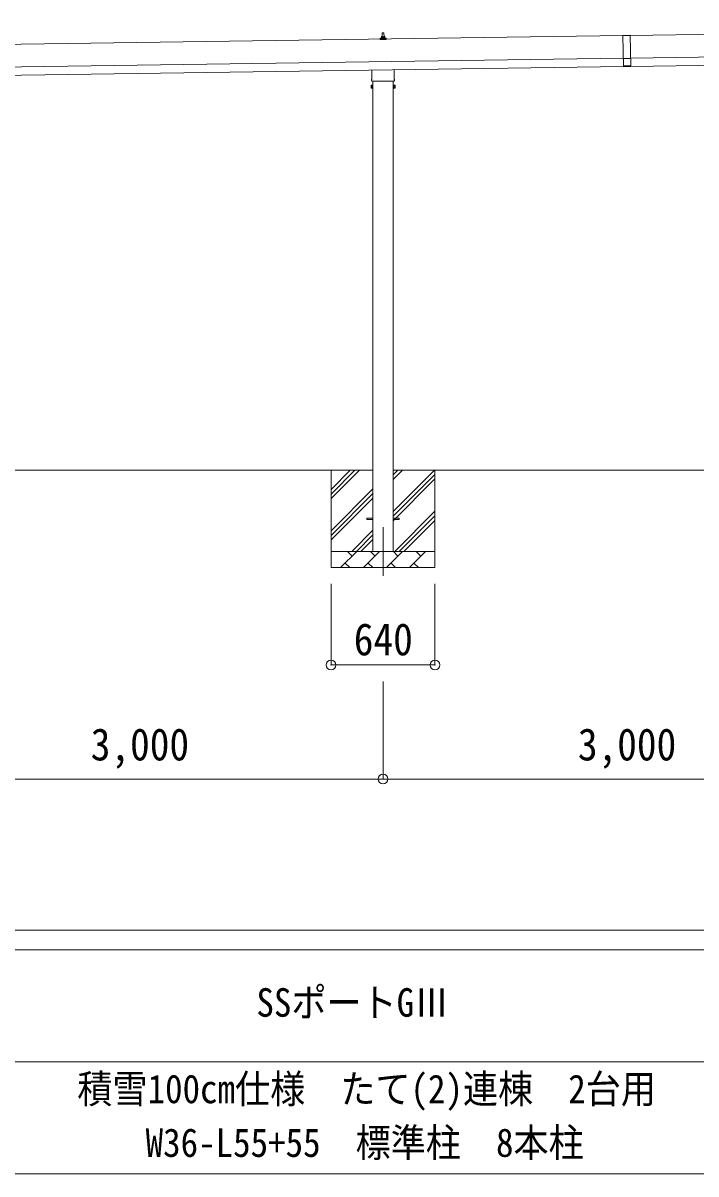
# Model space of a CAD drawing. Units: millimetres at full size, sheet at 1:60. Extents: x -16864 to 16864, y -11640 to 11640.
# Drawn here: x 635 to 4779, y -11640 to -4555 of the extents above; entities that cross this region are included whole.
import ezdxf
from ezdxf.enums import TextEntityAlignment as Align

# ---------------------------------------------------------------- set-up
doc = ezdxf.new("R2010")
doc.units = ezdxf.units.MM
doc.header["$LTSCALE"] = 60
doc.header["$PDMODE"] = 32
doc.header["$PDSIZE"] = 60
doc.linetypes.add('CHAIN1', pattern=[8, 5, -1, 1, -1])
for name, color, linetype, lineweight in [('0-1_Defpoints', 7, 'CHAIN1', 9), ('0-2_TEXT1', 4, 'Continuous', 9), ('0-3_SHAPE', 7, 'Continuous', 9), ('0-8_TABLE1', 6, 'Continuous', 9), ('F-0', 7, 'Continuous', 9)]:
    doc.layers.add(name, color=color, linetype=linetype, lineweight=lineweight)
doc.styles.add('ＭＳ ゴシック', font='')
doc.styles.get('ＭＳ ゴシック').set_extended_font_data('MS Gothic')

msp = doc.modelspace()

# ---------------------------------------------------------------- linework, layer by layer
at = {"layer": '0-1_Defpoints'}
msp.add_line((2851.91, -7657.66), (2851.91, -8006.66), dxfattribs=at)
at = {"layer": '0-2_TEXT1'}
for p, q in [((9739.61, -4555), (4374.66, -4631.65)), ((4329.66, -4632.29), (-1035.29, -4708.93)), ((2833.97, -4656.05), (2833.97, -4648.33)), ((2870.47, -4656.05), (2833.97, -4656.05)), ((2834.35, -4647.55), (2870.09, -4647.55)), ((2834.73, -4647.36), (2841.45, -4645.73)), ((2841.84, -4645.55), (2862.6, -4645.55)), ((2842.22, -4644.76), (2842.22, -4640.55)), ((2843.22, -4640.55), (2861.22, -4640.55)), ((2846.22, -4640.55), (2846.94, -4617.02)), ((2847.94, -4616.05), (2856.49, -4616.05)), ((2857.49, -4617.02), (2858.22, -4640.55)), ((2862.22, -4644.76), (2862.22, -4640.55)), ((2869.7, -4647.36), (2862.98, -4645.73)), ((2870.47, -4656.05), (2870.47, -4648.33)), ((4329.65, -4631.29), (4374.64, -4630.65)), ((4329.65, -4631.29), (4332.4, -4823.77)), ((4374.66, -4631.65), (4329.66, -4632.29)), ((4374.64, -4630.65), (4377.39, -4823.13)), ((4376.66, -4771.63), (9741.61, -4694.99)), ((4377.37, -4821.63), (9742.32, -4744.99)), ((-1033.29, -4848.92), (4331.66, -4772.27)), ((4376.67, -4772.63), (4331.67, -4773.27)), ((-1032.58, -4898.91), (4332.37, -4822.27)), ((2783.61, -4900.03), (2783.61, -4844.39)), ((2920.21, -4842.44), (2920.21, -4900.03)), ((4377.32, -4818.13), (4332.32, -4818.77)), ((4377.39, -4823.13), (4332.4, -4823.77)), ((2777.91, -4938.31), (2778.67, -4936.99)), ((2777.91, -4938.31), (2777.91, -4955.31)), ((2777.91, -4955.31), (2778.67, -4956.62)), ((2784.91, -4941.9), (2778.67, -4941.9)), ((2784.91, -4951.71), (2778.67, -4951.71)), ((2784.91, -4956.62), (2778.67, -4956.62)), ((2781.91, -4908.81), (2781.91, -4903.31)), ((2919.85, -4912.31), (2783.97, -4912.31)), ((2787.41, -4956.01), (2784.91, -4956.01)), ((2789.41, -4912.31), (2789.41, -7807.66)), ((2914.41, -7807.66), (2914.41, -4912.31)), ((2916.41, -4956.01), (2918.91, -4956.01)), ((2918.91, -4941.9), (2925.15, -4941.9)), ((2918.91, -4951.71), (2925.15, -4951.71)), ((2918.91, -4956.62), (2925.15, -4956.62)), ((2921.91, -4903.31), (2921.91, -4908.81)), ((2925.91, -4938.31), (2925.15, -4936.99)), ((2925.91, -4955.31), (2925.15, -4956.62)), ((2925.91, -4938.31), (2925.91, -4955.31)), ((2751.91, -7603.16), (2789.41, -7603.16)), ((2751.91, -7612.16), (2751.91, -7603.16)), ((2751.91, -7603.16), (2789.41, -7603.16)), ((2751.91, -7612.16), (2751.91, -7603.16)), ((2751.91, -7612.16), (2789.41, -7612.16)), ((2751.91, -7612.16), (2789.41, -7612.16)), ((2914.41, -7603.16), (2951.91, -7603.16)), ((2914.41, -7603.16), (2951.91, -7603.16)), ((2914.41, -7612.16), (2951.91, -7612.16)), ((2914.41, -7612.16), (2951.91, -7612.16)), ((2951.91, -7612.16), (2951.91, -7603.16)), ((2951.91, -7612.16), (2951.91, -7603.16))]:
    msp.add_line(p, q, dxfattribs=at)
for points in [[(2784.91, -4956.62), (2784.91, -4936.99), (2778.67, -4936.99)], [(2784.91, -4956.01), (2784.91, -4937.61), (2787.41, -4937.61)], [(2918.91, -4956.01), (2918.91, -4937.61), (2916.41, -4937.61)], [(2918.91, -4956.62), (2918.91, -4936.99), (2925.15, -4936.99)]]:
    msp.add_lwpolyline(points, dxfattribs=at)
for points in [[(2787.41, -4957.31), (2787.41, -4936.31), (2789.41, -4936.31), (2789.41, -4957.31)], [(2916.41, -4957.31), (2916.41, -4936.31), (2914.41, -4936.31), (2914.41, -4957.31)]]:
    msp.add_lwpolyline(points, close=True, dxfattribs=at)
for centre, radius, start, end in [((2834.97, -4648.33), 1, 103.62699, 180), ((2841.22, -4644.76), 1, 283.62699, 0), ((2846.3, -4641.18), 4.13, 90, 171.17633), ((2843.22, -4641.55), 1, 90, 180), ((2847.94, -4617.05), 1, 90, 178.60509), ((2855.55, -4640.55), 4.83, 133.60282, 180), ((2848.88, -4640.55), 4.83, 0, 46.39718), ((2856.49, -4617.05), 1, 1.39491, 90), ((2858.13, -4641.18), 4.13, 8.82367, 90), ((2861.22, -4641.55), 1, 0, 90), ((2863.22, -4644.76), 1, 180, 256.37301), ((2869.47, -4648.33), 1, 0, 76.37301), ((2794.15, -4946.81), 16.24, 162.41205, 197.58795), ((2782.26, -4939.45), 4.34, 145.61575, 214.38425), ((2782.26, -4954.17), 4.34, 145.61575, 214.38425), ((2785.91, -4903.31), 4, 125.09963, 180), ((2785.91, -4908.81), 4, 180, 194.47751), ((2785.91, -4908.81), 4, 194.47751, 241.04498), ((2917.91, -4908.81), 4, 298.95502, 345.52249), ((2917.91, -4903.31), 4, 0, 54.90037), ((2917.91, -4908.81), 4, 345.52249, 0), ((2909.67, -4946.81), 16.24, 342.41205, 17.58795), ((2921.57, -4939.45), 4.34, 325.61575, 34.38425), ((2921.57, -4954.17), 4.34, 325.61575, 34.38425)]:
    msp.add_arc(centre, radius, start, end, dxfattribs=at)
at = {"layer": '0-3_SHAPE'}
for p, q in [((2789.41, -7307.66), (-85.59, -7307.66)), ((2531.91, -7307.66), (2531.91, -7907.66)), ((2531.91, -7426.15), (2650.39, -7307.66)), ((2531.91, -7454.43), (2678.68, -7307.66)), ((2531.91, -7482.71), (2706.96, -7307.66)), ((5789.41, -7307.66), (2914.41, -7307.66)), ((2914.41, -7336.49), (2943.24, -7307.66)), ((2914.41, -7364.77), (2971.52, -7307.66)), ((2914.41, -7562.76), (3169.51, -7307.66)), ((2914.41, -7591.05), (3171.91, -7333.55)), ((2914.41, -7619.33), (3171.91, -7361.83)), ((3171.91, -7307.66), (3171.91, -7907.66)), ((2531.91, -7680.7), (2789.41, -7423.2)), ((2531.91, -7708.99), (2789.41, -7451.49)), ((2531.91, -7737.27), (2789.41, -7479.77)), ((2924.07, -7807.66), (3171.91, -7559.82)), ((2952.35, -7807.66), (3171.91, -7588.11)), ((2980.64, -7807.66), (3171.91, -7616.39)), ((2659.51, -7807.66), (2789.41, -7677.76)), ((2687.79, -7807.66), (2789.41, -7706.05)), ((2716.08, -7807.66), (2789.41, -7734.33)), ((2531.91, -7807.66), (3171.91, -7807.66)), ((2589.78, -7907.66), (2689.78, -7807.66)), ((2661.23, -7836.22), (2632.67, -7807.66)), ((2731.2, -7907.66), (2831.2, -7807.66)), ((2802.65, -7836.22), (2774.09, -7807.66)), ((2872.62, -7907.66), (2972.62, -7807.66)), ((2944.07, -7836.22), (2915.52, -7807.66)), ((3014.04, -7907.66), (3114.04, -7807.66)), ((3085.49, -7836.22), (3056.94, -7807.66)), ((3171.91, -7907.66), (2531.91, -7907.66)), ((2618.33, -7879.11), (2646.89, -7907.66)), ((2759.75, -7879.11), (2788.31, -7907.66)), ((2901.18, -7879.11), (2929.73, -7907.66)), ((3042.6, -7879.11), (3071.15, -7907.66))]:
    msp.add_line(p, q, dxfattribs=at)
at = {"layer": '0-8_TABLE1'}
for p, q in [((2531.91, -8506.66), (2531.91, -8006.66)), ((3171.91, -8506.66), (3171.91, -8006.66)), ((2531.91, -8506.66), (3171.91, -8506.66)), ((2851.91, -9208.66), (2851.91, -8608.66)), ((2851.91, -9208.66), (-148.09, -9208.66)), ((5851.91, -9208.66), (2851.91, -9208.66))]:
    msp.add_line(p, q, dxfattribs=at)
for p in [(2531.91, -8506.66), (3171.91, -8506.66), (2851.91, -9208.66)]:
    msp.add_point(p, dxfattribs=at)
at = {"layer": 'F-0', "color": 5, "lineweight": 5}
for p, q in [((-16864.12, -10140), (16015.88, -10140)), ((-16864.12, -10260), (10682.37, -10260)), ((-6897.63, -10950), (5402.37, -10950)), ((-16864.12, -11640), (16015.88, -11640))]:
    msp.add_line(p, q, dxfattribs=at)

# ---------------------------------------------------------------- texts
at = {"layer": '0-8_TABLE1', "color": 7, "style": 'ＭＳ ゴシック', "width": 0.9}
for s, p in [('640', (2671.91, -8506.66)), ('3,000', (1051.91, -9153.66)), ('3,000', (4051.91, -9153.66))]:
    msp.add_text(s, height=197.9, dxfattribs=at).set_placement(p, align=Align.BOTTOM_LEFT)
at = {"layer": 'F-0', "style": 'ＭＳ ゴシック', "width": 0.9}
for s, p in [('SSポートGⅢ ', (2072.37, -10725)), ('積雪100cm仕様\u3000たて(2)連棟\u30002台用', (969.87, -11256.91)), ('W36-L55+55\u3000標準柱\u30008本柱', (1389.87, -11587.74))]:
    msp.add_text(s, height=176, dxfattribs=at).set_placement(p, align=Align.BOTTOM_LEFT)

doc.saveas('drawing.dxf')
